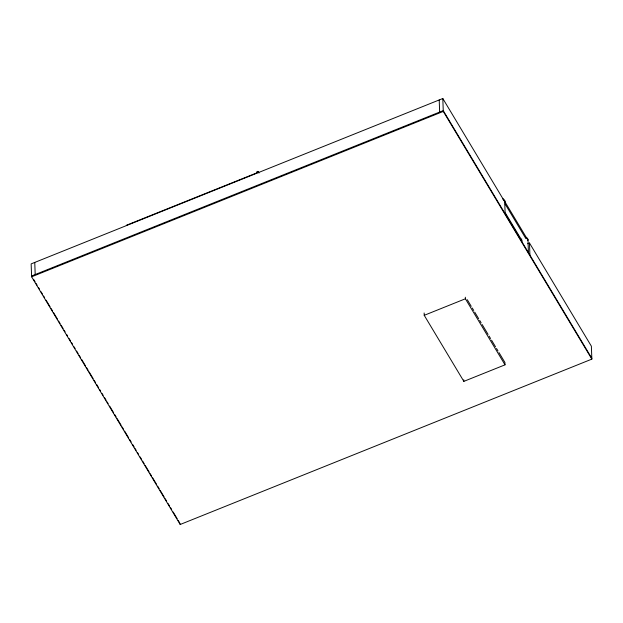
<?xml version="1.0" encoding="UTF-8"?>
<svg xmlns="http://www.w3.org/2000/svg" width="623" height="623" viewBox="0 0 623 623"><rect width="100%" height="100%" fill="white"/><g stroke="black" fill="none" stroke-linecap="round" stroke-linejoin="round"><path stroke-width="0.93" d="M258.008 171.364L256.769 171.862L256.793 172.4L258.023 171.901L258.008 171.364L259.004 173.03M126.282 225.308L257.595 172.555M505.152 213.829L504.708 201.72L442.805 98.512L31.15 263.879L31.625 276.799L180.195 524.488L591.85 359.121L591.375 346.201L529.472 243.001L527.673 243.725M31.594 275.989L443.249 110.621L591.819 358.311M31.625 276.799L443.28 111.431L442.805 98.512M498.984 352.571L504.926 362.485L505.012 364.837L463.847 381.369L424.224 315.324L465.389 298.783L465.334 297.218M503.034 198.644L504.023 200.294M505.012 201.945L527.79 239.917M505.089 203.962L525.89 238.64M505.424 213.043L522.269 241.117M443.28 111.431L591.85 359.121M467.289 299.733L471.245 306.337M472.242 307.988L473.721 310.464M474.718 312.115L478.674 318.727M479.663 320.378L481.151 322.854M482.14 324.505L488.089 334.411M489.078 336.062L490.558 338.538M491.555 340.189L495.511 346.793M496.508 348.444L497.987 350.92M465.389 298.783L505.012 364.837M33.595 279.322L35.098 281.83M36.095 283.496L37.1 285.163M38.595 287.662L39.599 289.329M41.095 291.837L42.598 294.336M43.602 296.003L44.599 297.669M46.102 300.177L50.105 306.843M51.102 308.517L52.605 311.017M53.601 312.684L57.604 319.358M58.609 321.024L60.104 323.524M61.109 325.19L63.11 328.531M64.107 330.198L65.111 331.864M66.606 334.364L67.611 336.038M69.114 338.538L70.609 341.038M71.614 342.705L72.611 344.371M74.114 346.879L75.11 348.545M76.613 351.045L78.116 353.545M79.113 355.219L80.616 357.719M81.621 359.385L85.616 366.059M86.62 367.726L88.123 370.226M89.12 371.892L93.123 378.566M94.12 380.232L95.623 382.74M96.627 384.407L98.629 387.74M99.625 389.406L100.622 391.073M102.125 393.58L103.13 395.247M104.625 397.747L106.128 400.246M107.133 401.921L108.129 403.587M109.632 406.087L113.635 412.761M114.632 414.427L116.135 416.927M117.132 418.594L121.135 425.268M122.139 426.934L123.634 429.442M124.639 431.108L128.642 437.782M129.639 439.449L131.142 441.948M132.637 444.448L134.14 446.956M135.144 448.622L136.141 450.289M137.644 452.789L138.641 454.455M140.144 456.963L141.647 459.463M142.644 461.129L144.147 463.629M145.143 465.303L149.146 471.969M150.151 473.636L151.646 476.143M152.651 477.81L156.653 484.484M157.65 486.15L159.153 488.65M160.15 490.317L164.153 496.99M165.157 498.657L166.653 501.157M168.155 503.664L169.658 506.164M170.655 507.831L171.66 509.497M173.163 512.005L177.158 518.671M178.162 520.345L179.665 522.845M529.472 243.001L529.916 255.111M527.961 239.582L528.444 252.829M463.785 379.804L463.847 381.369M439.207 99.96L439.651 112.07M424.138 312.964L424.224 315.324M180.164 523.678L180.195 524.488M34.756 262.431L35.2 274.541M521.576 239.956A3.201 2.585 -2.1 0 1 521.755 238.952M525.828 237.316A3.201 2.585 -2.1 0 1 527.79 240.587M503.049 199.337A3.201 2.585 -2.1 0 1 505.004 202.607"/></g></svg>
